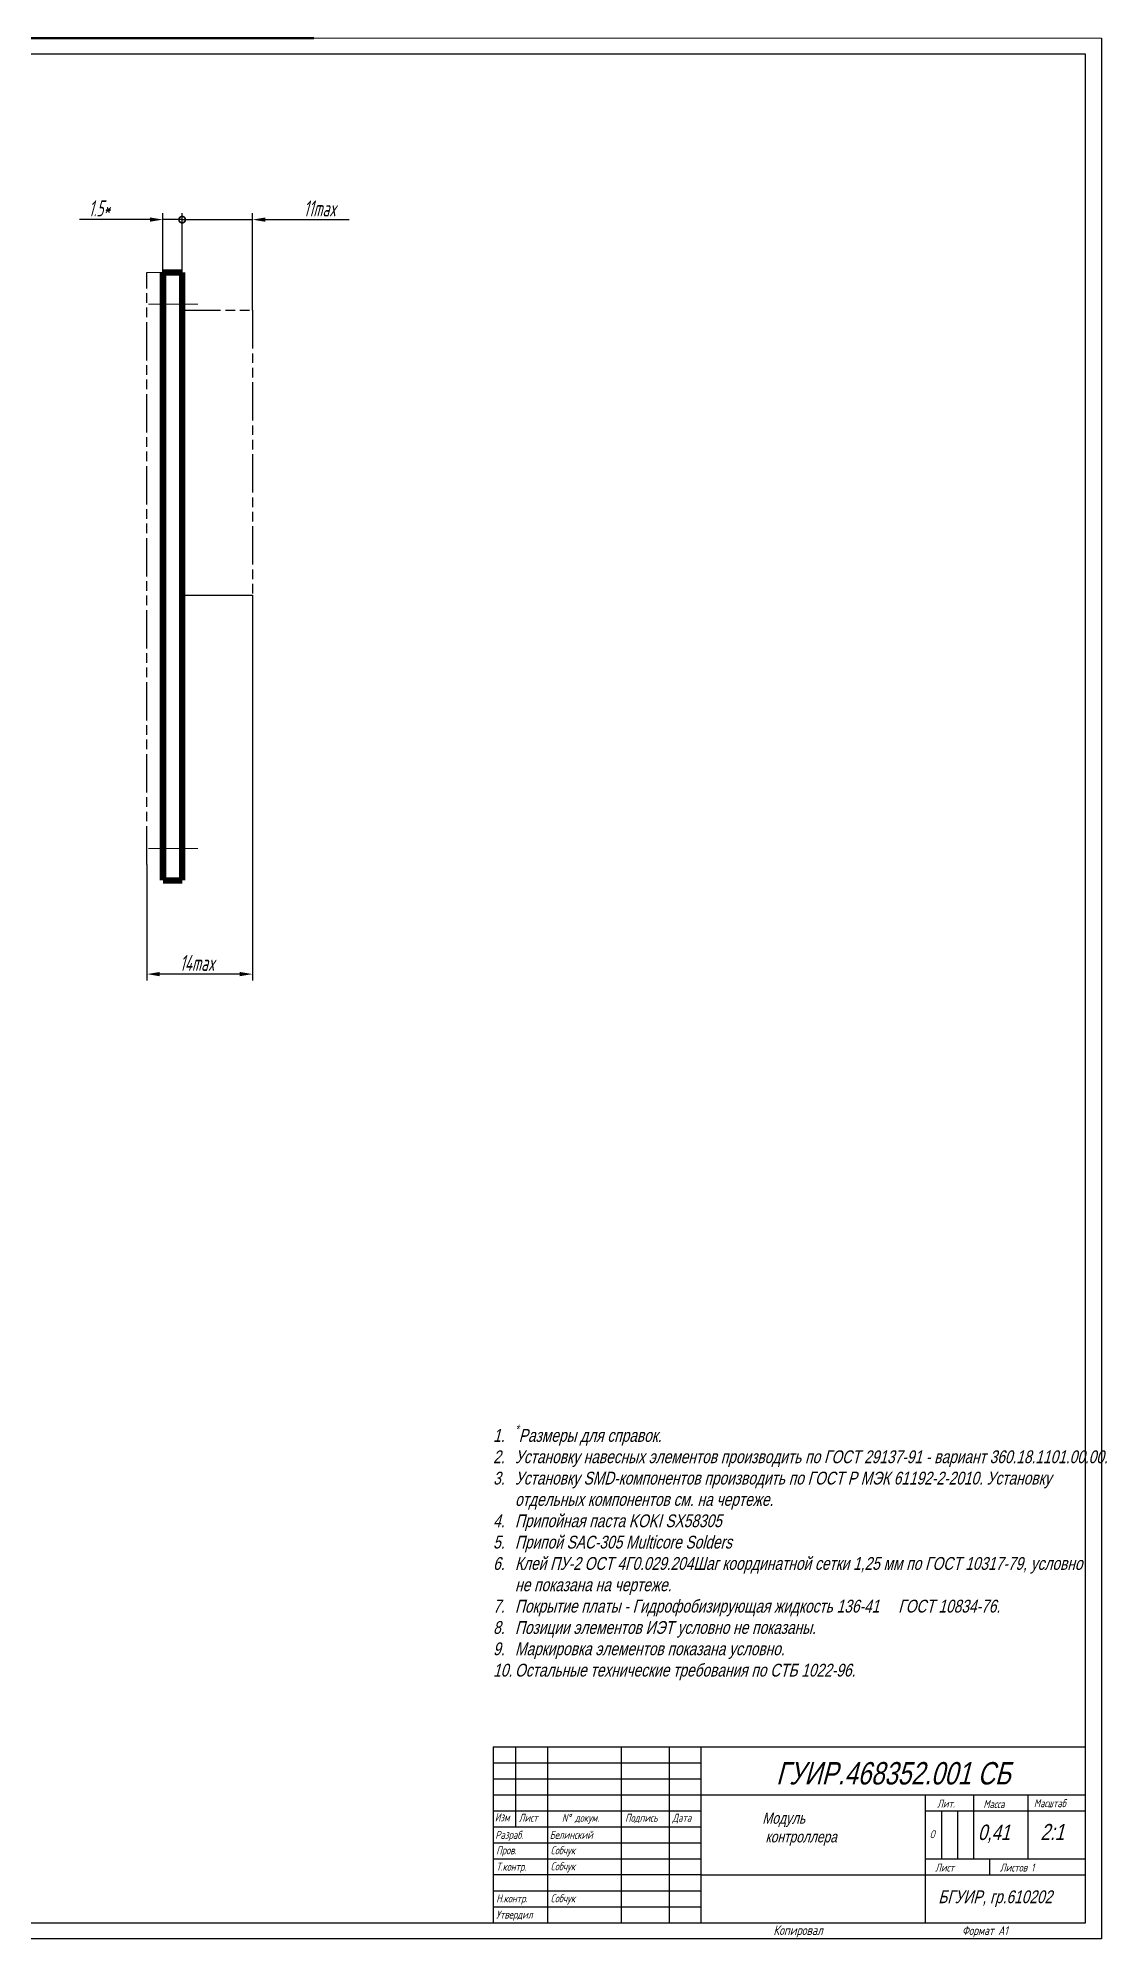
# Model space of a CAD drawing. Header units: millimetres. Extents: x 4478846 to 4492776, y 3796523 to 3799112.
# Drawn here: x 4483017 to 4483350, y 3797671 to 3798265 of the extents above; entities that cross this region are included whole.
import ezdxf

# ---------------------------------------------------------------- set-up
doc = ezdxf.new("R2010")
doc.units = ezdxf.units.MM
for name, pattern in [('AM_ISO09W050', [22.5, 12, -1.5, 3, -1.5, 3, -1.5]), ('CENTER2', [28.575, 19.05, -3.175, 3.175, -3.175]), ('осевая2', [28.575, 19.05, -3.175, 3.175, -3.175])]:
    doc.linetypes.add(name, pattern=pattern)
doc.layers.get('0').update_dxf_attribs({"lineweight": 25})
doc.layers.get('Defpoints').update_dxf_attribs({"color": 5})
for name, color, linetype, lineweight in [('1', 1, 'Continuous', 40), ('2', 3, 'CENTER2', 20), ('dim', 7, 'Continuous', 20), ('TXT', 220, 'Continuous', 20), ('Рамка', 7, 'Continuous', 60), ('тонкая', 7, 'Continuous', 13)]:
    doc.layers.add(name, color=color, linetype=linetype, lineweight=lineweight)
for name, color, linetype in [('1-оси', 1, 'осевая2'), ('MultiLayer', 9, 'Continuous'), ('RAHMEN025', 7, 'Continuous'), ('Текст', 4, 'Continuous')]:
    doc.layers.add(name, color=color, linetype=linetype)
doc.styles.add('35', font='gostw.shx', dxfattribs={"width": 0.65, "oblique": 15, "height": 3.5})
doc.styles.add('5', font='gostw.shx', dxfattribs={"width": 0.75, "oblique": 15, "height": 5})
doc.styles.add('ESKD', font='standarteskd.shx', dxfattribs={"width": 0.8, "oblique": 15})
doc.styles.add('стиль1', font='romans.shx', dxfattribs={"width": 0.75, "oblique": 15, "height": 3.5})
doc.dimstyles.new('BUT$0', dxfattribs={"dimtxt": 3.5, "dimasz": 4, "dimexe": 2, "dimexo": 0, "dimgap": 1, "dimtad": 1, "dimdec": 4, "dimzin": 9, "dimdsep": 46, "dimtxsty": '35', "dimcen": 0, "dimclrd": 256, "dimclre": 256, "dimclrt": 256, "dimadec": 0, "dimazin": 0, "dimtfac": 0.7, "dimtdec": 4, "dimtmove": 0, "dimatfit": 0, "dimfxl": 1, "dimtolj": 1, "dimtzin": 9, "dimarcsym": 0})

# ---------------------------------------------------------------- blocks, each defined once
blk = doc.blocks.new('*D267')
at = {"layer": 'Defpoints', "color": 0, "transparency": 16777216}
for p in [(4483061.6, 3798207.78), (4483055.6, 3798186.26), (4483061.6, 3798186.26)]:
    blk.add_point(p, dxfattribs=at)
at = {"layer": 'dim', "lineweight": -2, "transparency": 16777216}
for p, q in [((4483055.6, 3798186.26), (4483055.6, 3798209.78)), ((4483061.6, 3798186.26), (4483061.6, 3798209.78)), ((4483051.6, 3798207.78), (4483029.58, 3798207.78)), ((4483061.6, 3798207.78), (4483055.6, 3798207.78)), ((4483061.6, 3798207.78), (4483069.6, 3798207.78))]:
    blk.add_line(p, q, dxfattribs=at)
at = {"layer": 'dim', "transparency": 16777216}
blk.add_solid([(4483051.6, 3798208.44), (4483051.6, 3798207.11), (4483055.6, 3798207.78)], dxfattribs=at)
at = {"layer": 'dim', "transparency": 16777216, "insert": (4483035.71, 3798211.28), "char_height": 5, "attachment_point": 5, "style": '5'}
blk.add_mtext('\\A1;1.5*', dxfattribs=at)
blk = doc.blocks.new('_None')
blk = doc.blocks.new('_DotSmall')
at = {"color": 0, "linetype": 'ByBlock', "const_width": 0.5}
blk.add_lwpolyline([(-0.0625, 0, 1), (0.0625, 0, 1)], format="xyb", close=True, dxfattribs=at)
blk = doc.blocks.new('*D268')
at = {"layer": 'Defpoints', "color": 0, "transparency": 16777216}
for p in [(4483083.6, 3798207.76), (4483061.6, 3798191.26), (4483083.6, 3798179.46)]:
    blk.add_point(p, dxfattribs=at)
at = {"layer": 'dim', "lineweight": -2, "transparency": 16777216}
for p, q in [((4483061.6, 3798191.26), (4483061.6, 3798209.76)), ((4483083.6, 3798179.46), (4483083.6, 3798209.76)), ((4483061.6, 3798207.76), (4483057.6, 3798207.76)), ((4483061.6, 3798207.76), (4483083.6, 3798207.76)), ((4483087.6, 3798207.76), (4483113.77, 3798207.76))]:
    blk.add_line(p, q, dxfattribs=at)
at = {"layer": 'dim', "transparency": 16777216}
blk.add_solid([(4483087.6, 3798208.43), (4483087.6, 3798207.09), (4483083.6, 3798207.76)], dxfattribs=at)
at = {"layer": 'dim', "lineweight": -2, "transparency": 16777216, "xscale": 4, "yscale": 4, "zscale": 4}
blk.add_blockref('_DotSmall', (4483061.6, 3798207.76), dxfattribs=at)
at = {"layer": 'dim', "transparency": 16777216, "insert": (4483104.55, 3798211.26), "char_height": 5, "attachment_point": 5, "style": '5'}
blk.add_mtext('\\A1;11max', dxfattribs=at)
blk = doc.blocks.new('*D269')
at = {"layer": 'Defpoints', "color": 0, "transparency": 16777216}
for p in [(4483083.6, 3798090.46), (4483050.6, 3798006.26), (4483050.6, 3797972.01)]:
    blk.add_point(p, dxfattribs=at)
at = {"layer": 'dim', "lineweight": -2, "transparency": 16777216}
for p, q in [((4483083.6, 3798090.46), (4483083.6, 3797970.01)), ((4483050.6, 3798006.26), (4483050.6, 3797970.01)), ((4483079.6, 3797972.01), (4483054.6, 3797972.01))]:
    blk.add_line(p, q, dxfattribs=at)
at = {"layer": 'dim', "transparency": 16777216}
for points in [[(4483054.6, 3797972.68), (4483054.6, 3797971.35), (4483050.6, 3797972.01)], [(4483079.6, 3797972.68), (4483079.6, 3797971.35), (4483083.6, 3797972.01)]]:
    blk.add_solid(points, dxfattribs=at)
at = {"layer": 'dim', "transparency": 16777216, "insert": (4483066.26, 3797975.51), "char_height": 5, "attachment_point": 5, "style": '5'}
blk.add_mtext('\\A1;14max', dxfattribs=at)

msp = doc.modelspace()

# ---------------------------------------------------------------- linework, layer by layer
for p, q in [((4483343.73712, 3798259.51068), (4482528.73712, 3798259.51068)), ((4483343.73712, 3797675.51068), (4483343.73712, 3798259.51068)), ((4483061.60424, 3798090.46484), (4483083.60424, 3798090.46484)), ((4483158.73712, 3797725.51068), (4483223.73712, 3797725.51068)), ((4483158.73712, 3797720.51068), (4483223.73712, 3797720.51068)), ((4483158.73712, 3797715.51068), (4483223.73712, 3797715.51068)), ((4483298.73712, 3797710.51068), (4483298.73712, 3797695.51068)), ((4483303.73712, 3797710.51068), (4483303.73712, 3797695.51068)), ((4483158.73712, 3797700.51068), (4483223.73712, 3797700.51068)), ((4483158.73712, 3797695.51068), (4483223.73712, 3797695.51068)), ((4483223.73712, 3797690.51068), (4483158.73712, 3797690.51068)), ((4483158.73712, 3797685.51068), (4483223.73712, 3797685.51068)), ((4483158.73712, 3797680.51068), (4483223.73712, 3797680.51068)), ((4482528.73712, 3797675.51068), (4483343.73712, 3797675.51068))]:
    msp.add_line(p, q)
for points in [[(4483158.73712, 3797730.51068), (4483343.73712, 3797730.51068)], [(4483158.73712, 3797730.51068), (4483158.73712, 3797675.51068)], [(4483165.73712, 3797730.51068), (4483165.73712, 3797705.51068)], [(4483175.73712, 3797730.51068), (4483175.73712, 3797675.51068)], [(4483198.73712, 3797730.51068), (4483198.73712, 3797675.51068)], [(4483213.73712, 3797730.51068), (4483213.73712, 3797675.51068)], [(4483223.73712, 3797675.51068), (4483223.73712, 3797730.51068)], [(4483223.73712, 3797715.51068), (4483343.73712, 3797715.51068)], [(4483293.73712, 3797675.51068), (4483293.73712, 3797715.51068)], [(4483308.73712, 3797715.51068), (4483308.73712, 3797696.51068), (4483308.73712, 3797695.51068)], [(4483325.73712, 3797715.51068), (4483325.73712, 3797695.51068)], [(4483158.73712, 3797710.51068), (4483223.73712, 3797710.51068)], [(4483293.73712, 3797710.51068), (4483343.73712, 3797710.51068)], [(4483158.73712, 3797705.51068), (4483223.73712, 3797705.51068)], [(4483293.73712, 3797695.51068), (4483343.73712, 3797695.51068)], [(4483313.73712, 3797695.51068), (4483313.73712, 3797690.51068)], [(4483223.73712, 3797690.51068), (4483343.73712, 3797690.51068)]]:
    msp.add_lwpolyline(points)
at = {"layer": '1', "const_width": 2.032}
for points in [[(4483055.60424, 3798001.26486), (4483055.60424, 3798191.26486)], [(4483055.60424, 3798191.26486), (4483061.60424, 3798191.26486)], [(4483055.60424, 3798001.26486), (4483055.60424, 3798191.26486)], [(4483055.60424, 3798191.26486), (4483061.60424, 3798191.26486)], [(4483061.60424, 3798001.26486), (4483061.60424, 3798191.26486)], [(4483061.60424, 3798001.26486), (4483061.60424, 3798191.26486)], [(4483061.60424, 3798006.26486), (4483061.60424, 3798186.26486)], [(4483055.60424, 3798001.26486), (4483061.60424, 3798001.26486)]]:
    msp.add_lwpolyline(points, dxfattribs=at)
at = {"layer": '1-оси', "color": 0, "linetype": 'AM_ISO09W050'}
for p, q in [((4483050.60424, 3798006.26486), (4483050.60424, 3798191.26486)), ((4483061.60424, 3798179.46481), (4483083.60424, 3798179.46481)), ((4483083.60424, 3798179.46481), (4483083.60424, 3798090.46484))]:
    msp.add_line(p, q, dxfattribs=at)
at = {"layer": '2'}
for p, q in [((4483051.03314, 3798181.29973), (4483066.45977, 3798181.29973)), ((4483051.03314, 3798011.29973), (4483066.45976, 3798011.29973))]:
    msp.add_line(p, q, dxfattribs=at)
at = {"layer": 'RAHMEN025'}
for p, q in [((4483348.73712, 3798264.51068), (4483348.73712, 3797670.51068)), ((4483348.73712, 3797670.51068), (4482508.73712, 3797670.51068))]:
    msp.add_line(p, q, dxfattribs=at)
at = {"layer": 'TXT'}
msp.add_line((4483102.73712, 3798264.51068), (4483348.73712, 3798264.51068), dxfattribs=at)
at = {"layer": 'Рамка'}
msp.add_line((4482508.73712, 3798264.51068), (4483102.73712, 3798264.51068), dxfattribs=at)
at = {"layer": 'тонкая'}
msp.add_line((4483050.60424, 3798191.26486), (4483055.60424, 3798191.26486), dxfattribs=at)

# ---------------------------------------------------------------- texts
at = {"style": 'ESKD'}
for s, insert, char_height, width, attachment_point in [('ГУИР.468352.001 СБ', (4483283.73712, 3797722.23568), 7, 120, 5), ('\\pxt1;  {\\H0.7x; Модуль \\P^Iконтроллера}', (4483238.7955, 3797710.01907), 5, 105.9279495, 1), ('БГУИР, гр.610202 ', (4483297.78622, 3797685.69749), 4, 105.9279495, 1)]:
    msp.add_mtext(s, dxfattribs=dict(at, insert=insert, char_height=char_height, width=width, attachment_point=attachment_point))
at = {"attachment_point": 1, "style": 'ESKD'}
for s, insert, char_height in [('0,41\\P ', (4483310.16863, 3797706.24113), 4.8), ('2:1 ', (4483329.67773, 3797706.45401), 5)]:
    msp.add_mtext_dynamic_manual_height_columns(s, width=101.2474268, gutter_width=20, heights=[0], dxfattribs=dict(at, insert=insert, char_height=char_height))
at = {"layer": 'MultiLayer', "color": 7, "lineweight": -2, "insert": (4483154.73712, 3797831.21604), "char_height": 4, "attachment_point": 1, "style": 'ESKD'}
msp.add_mtext_dynamic_manual_height_columns('\\A1;\\pxi-1.7082,l2.7082,t2.7082;1.^I{\\H0.7x;\\S*^ ;}Размеры для справок.\\P2.^IУстановку навесных элементов производить по ГОСТ 29137-91 - вариант 360.18.1101.00.00.\\P3.^IУстановку SMD-компонентов производить по ГОСТ Р МЭК 61192-2-2010. Установку отдельных компонентов см. на чертеже.\\P{\\C256;4.^IПрипойная паста KOKI SX58305 \\P\\A0;5.^IПрипой SAC-305 Multicore Solders\\A1;\\P6.^IКлей ПУ-2 ОСТ 4Г0.029.204\\A0;\\C7;Шаг координатной сетки 1,25 мм по ГОСТ 10317-79, условно не показана на чертеже.\\P7.^IПокрытие платы - Гидрофобизирующая жидкость 136-41     ГОСТ 10834-76.}\\P8.^IПозиции элементов ИЭТ условно не показаны.\\P9.^IМаркировка элементов показана условно{\\A0;. \\P10.^IОстальные технические требования по СТБ 1022-96.}', width=187.5961338, gutter_width=50, heights=[172.98155], dxfattribs=at)
at = {"layer": 'Текст', "style": 'стиль1', "oblique": 15, "width": 0.75}
for s, height, p in [('Изм', 2.5, (4483159.28225, 3797707.27835)), ('Лист', 2.5, (4483166.75801, 3797707.12805)), ('N%%d докум. ', 2.5, (4483180.21398, 3797707.12805)), ('Подпись', 2.5, (4483199.9571, 3797707.12805)), ('Дата', 2.5, (4483214.74529, 3797707.12805)), ('Лит.', 2.5, (4483297.45509, 3797711.57586)), ('Масса', 2.5, (4483311.8566, 3797711.40474)), ('Масштаб', 2.5, (4483327.63754, 3797711.69293)), ('Разраб.', 2.5, (4483159.39842, 3797701.79408)), ('Белинский', 2.5, (4483176.39842, 3797701.79408)), ('О  ', 2.5, (4483295.12345, 3797701.99723)), ('Пров.', 2.5, (4483159.69932, 3797696.96197)), ('Собчук', 2.5, (4483176.69932, 3797696.96197)), ('Т.контр.', 2.5, (4483159.69932, 3797691.84484)), ('Собчук', 2.5, (4483176.69932, 3797691.96197)), ('Лист   ', 2.5, (4483296.82959, 3797691.57586)), ('Листов 1', 2.5, (4483317.03786, 3797691.57586)), ('Н.контр.', 2.5, (4483159.69932, 3797681.92262)), ('Собчук', 2.5, (4483176.69932, 3797681.96197)), ('Утвердил', 2.5, (4483159.69932, 3797676.903)), ('Копировал', 3, (4483246.27265, 3797671.76068)), ('Формат А1', 2.75, (4483305.20122, 3797671.76068))]:
    msp.add_text(s, height=height, dxfattribs=at).set_placement(p)

# ---------------------------------------------------------------- dimensions: what is measured, and where the dimension line sits
at = {"layer": 'dim'}
for base, p1, p2, text, override, picture, middle in [((4483061.60424, 3798207.77541), (4483055.60424, 3798186.26486), (4483061.60424, 3798186.26486), '1.5*', {"dimtxsty": '5', "dimblk2": 'None', "dimsah": 1}, '*D267', (4483035.71123, 3798207.77541)), ((4483083.60424, 3798207.76161), (4483061.60424, 3798191.26486), (4483083.60424, 3798179.46481), '11max', {"dimtxsty": '5', "dimblk1": 'DotSmall', "dimsah": 1}, '*D268', (4483104.55082, 3798207.76161)), ((4483050.60424, 3797972.01458), (4483083.60424, 3798090.46484), (4483050.60424, 3798006.26486), '14max', {"dimtxsty": '5'}, '*D269', (4483066.25991, 3797972.01458))]:
    dim = msp.add_linear_dim(base=base, p1=p1, p2=p2, text=text, dimstyle='BUT$0', override=override, dxfattribs=at)
    dim.commit()
    dim.dimension.update_dxf_attribs({"geometry": picture, "text_midpoint": middle, "dimtype": 160})

doc.saveas('drawing.dxf')
